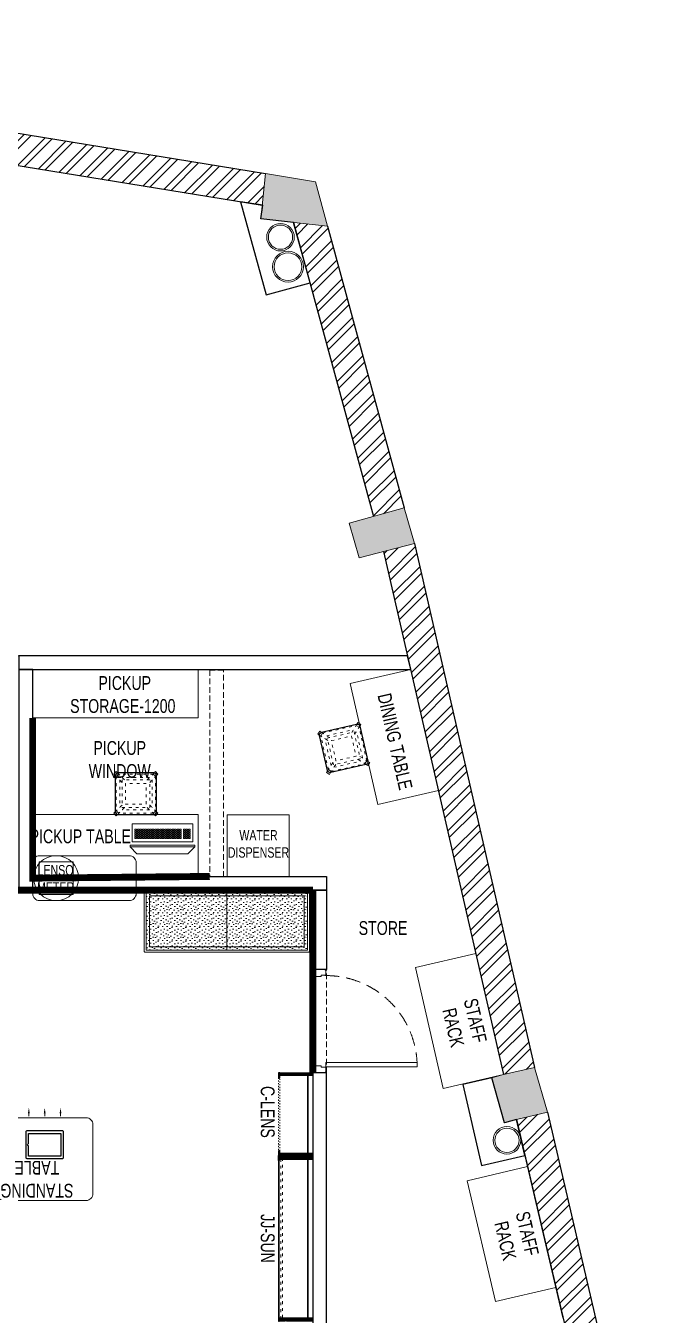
# Model space of a CAD drawing. Header units: feet. Extents: x 9066227 to 9075870, y -6882294 to -6864876.
# Drawn here: x 9071307 to 9075870, y -6874227 to -6864876 of the extents above; entities that cross this region are included whole.
import ezdxf

# ---------------------------------------------------------------- set-up
doc = ezdxf.new("R2010")
doc.units = ezdxf.units.FT
doc.header["$LTSCALE"] = 33
doc.header["$MEASUREMENT"] = 0
for name, pattern in [('a_p6_plan_L18$0$HIDDEN', [0.375, 0.25, -0.125]), ('ACAD_ISO03W100', [30, 12, -18]), ('HIDDEN2', [4.7625, 3.175, -1.5875])]:
    doc.linetypes.add(name, pattern=pattern)
for name, color, linetype, lineweight in [('A-COL', 243, 'Continuous', 9), ('column hatch', 5, 'Continuous', 0), ('Door', 2, 'Continuous', 13), ('HIDDEN LINE', 177, 'Continuous', 0), ('LENS-DIM', 252, 'Continuous', 5), ('LENS-DOOR', 34, 'Continuous', 20), ('LENS-HATCH', 251, 'Continuous', 5), ('LENS-PARTITION', 21, 'Continuous', 25), ('LENS-TEXT', 31, 'Continuous', 5), ('LENS_CURTAIN', 5, 'a_p6_plan_L18$0$HIDDEN', 9), ('LK-EQPMT', 3, 'Continuous', 18), ('LK-FF&E FLOOR', 1, 'Continuous', 9), ('LK-FF&E WALL', 1, 'Continuous', 9), ('LK-FLUTTED FINISH', 20, 'Continuous', 30), ('LK-IT', 3, 'Continuous', 18), ('LK-MIRROR', 133, 'Continuous', 13), ('LK-TILES FINISH', 251, 'Continuous', 5), ('LN-ELEVATION-1', 81, 'Continuous', 25), ('LN-ELEVATION-2', 103, 'Continuous', 20), ('LN-ELEVATION-3', 125, 'Continuous', 18), ('LN-ELEVATION-4', 145, 'Continuous', 13), ('LN-ELEVATION-5', 167, 'Continuous', 5), ('LN-HATCH', 251, 'Continuous', 0), ('PLANO-TXT', 252, 'Continuous', 5)]:
    doc.layers.add(name, color=color, linetype=linetype, lineweight=lineweight)
doc.layers.add('A-WALL', color=1, linetype='Continuous')
doc.styles.add('LK TXT', font='GILC____.TTF', dxfattribs={"height": 100})
pattern_1 = [(45, (3990327.2935, 1709214.6916), (-4.4901280605, 4.4901280605), [])]

# ---------------------------------------------------------------- blocks, each defined once
blk = doc.blocks.new('2 seater bench')
at = {"layer": 'LENS-HATCH', "lineweight": 0}
h = blk.add_hatch(dxfattribs=at)
h.set_pattern_fill('STIP1', color=177, scale=100, angle=270, pattern_type=2)
h.set_pattern_definition([(270, (6617251.08, -170421.61), (100, -2e-13), [0, -100]), (270, (6617235.08, -170433.61), (100, -2e-13), [0, -100]), (270, (6617211.08, -170428.61), (100, -2e-13), [0, -100]), (270, (6617188.08, -170463.61), (100, -2e-13), [0, -100]), (270, (6617224.08, -170460.61), (100, -2e-13), [0, -100]), (270, (6617248.08, -170487.61), (100, -2e-13), [0, -100]), (270, (6617255.08, -170452.61), (100, -2e-13), [0, -100]), (270, (6617214.08, -170494.61), (100, -2e-13), [0, -100]), (270, (6617182.08, -170489.61), (100, -2e-13), [0, -100]), (270, (6617167.08, -170415.61), (100, -2e-13), [0, -100]), (270, (6617187.08, -170433.61), (100, -2e-13), [0, -100]), (270, (6617168.08, -170447.61), (100, -2e-13), [0, -100]), (270, (6617232.08, -170508.61), (100, -2e-13), [0, -100]), (270, (6617207.08, -170476.61), (100, -2e-13), [0, -100]), (270, (6617240.08, -170468.61), (100, -2e-13), [0, -100]), (270, (6617231.08, -170485.61), (100, -2e-13), [0, -100]), (270, (6617204.08, -170449.61), (100, -2e-13), [0, -100]), (270, (6617258.08, -170477.61), (100, -2e-13), [0, -100]), (270, (6617199.08, -170508.61), (100, -2e-13), [0, -100]), (270, (6617169.08, -170505.61), (100, -2e-13), [0, -100])])
h.paths.add_polyline_path([(585, 210), (0, 210), (0, -210), (585, -210)])
h.paths.add_polyline_path([(0, 245), (0, -210)])
h.paths.add_polyline_path([(-585, 210), (0, 210), (0, -210), (-585, -210)])
at = {"layer": 'LN-ELEVATION-2', "ltscale": 0.5}
for points in [[(-585, 210), (0, 210), (0, -210), (-585, -210)], [(585, 210), (0, 210), (0, -210), (585, -210)]]:
    blk.add_lwpolyline(points, close=True, dxfattribs=at)
at = {"layer": 'LN-ELEVATION-5', "ltscale": 0.5}
blk.add_lwpolyline([(590, 225), (-590, 225, 0.414214), (-600, 215), (-600, -215, 0.414214), (-590, -225), (590, -225, 0.414214), (600, -215), (600, 215, 0.414214)], format="xyb", close=True, dxfattribs=at)
blk.add_lwpolyline([(585, 210), (-585, 210), (-585, -210), (585, -210)], close=True, dxfattribs=at)
at = {"layer": 'LN-ELEVATION-5', "linetype": 'HIDDEN2', "ltscale": 11}
blk.add_lwpolyline([(-560, 185), (560, 185), (560, -185), (-560, -185)], close=True, dxfattribs=at)
blk = doc.blocks.new('*U43')
at = {"layer": 'LENS-DOOR'}
for p, q in [((548121.7, 1779235.3), (548121.7, 1778573.8)), ((548121.7, 1779235.3), (548153, 1779235.3)), ((548153, 1778573.8), (548153, 1779235.3)), ((547452.5, 1778573.8), (547488.9, 1778573.8)), ((547452.5, 1778568.6), (547452.5, 1778573.8)), ((547488.9, 1778539.9), (547488.9, 1778573.8)), ((548121.7, 1778573.8), (548153, 1778573.8)), ((548192.1, 1778573.8), (548155.6, 1778573.8)), ((548155.6, 1778539.9), (548155.6, 1778573.8)), ((548192.1, 1778568.6), (548192.1, 1778573.8)), ((547447.3, 1778568.6), (547452.5, 1778568.6)), ((547447.3, 1778484.1), (547447.3, 1778568.6)), ((547447.3, 1778484.1), (547452.5, 1778484.1)), ((547452.5, 1778478.9), (547452.5, 1778484.1)), ((547452.5, 1778478.9), (547499.3, 1778478.9)), ((547488.9, 1778539.9), (547499.3, 1778539.9)), ((547499.3, 1778478.9), (547499.3, 1778539.9)), ((548145.2, 1778478.9), (548145.2, 1778539.9)), ((548155.6, 1778539.9), (548145.2, 1778539.9)), ((548192.1, 1778478.9), (548145.2, 1778478.9)), ((548197.3, 1778568.6), (548192.1, 1778568.6)), ((548192.1, 1778478.9), (548192.1, 1778484.1)), ((548197.3, 1778484.1), (548192.1, 1778484.1)), ((548197.3, 1778484.1), (548197.3, 1778568.6))]:
    blk.add_line(p, q, dxfattribs=at)
at = {"layer": 'LENS-DOOR', "color": 7, "linetype": 'HIDDEN2'}
blk.add_ellipse((548153, 1778573.8), major_axis=(-661.5, 0), ratio=1, start_param=-1.570791, end_param=0.051209, dxfattribs=at)
blk = doc.blocks.new('JJ SH 1200')
at = {"layer": 'LN-HATCH', "ltscale": 0.5}
h = blk.add_hatch(dxfattribs=at)
h.set_pattern_fill('ANSI31', color=256, scale=2)
h.set_pattern_definition([(45, (4097187.331, 1708800.267), (-4.4901280605, 4.4901280605), [])])
h.paths.add_polyline_path([(792.1, 220), (792.1, 30), (786.1, 30), (786.1, 20), (792.1, 20), (792.1, -24), (767.1, -24), (767.1, 220)])
h.paths.add_polyline_path([(-382.9, 180), (767.1, 180), (767.1, 186), (-382.9, 186)])
h.paths.add_polyline_path([(757.1, -24), (757.1, -30), (792.1, -30), (792.1, -24)])
h.paths.add_polyline_path([(-407.9, 220), (-407.9, 30), (-401.9, 30), (-401.9, 20), (-407.9, 20), (-407.9, -24), (-382.9, -24), (-382.9, 220)])
h.paths.add_polyline_path([(-372.9, -24), (-372.9, -30), (-407.9, -30), (-407.9, -24)])
at = {"layer": 'LN-ELEVATION-1', "ltscale": 0.5}
for points in [[(-407.9, 220), (-407.9, 30), (-401.9, 30), (-401.9, 20), (-407.9, 20), (-407.9, -24), (-382.9, -24), (-382.9, 220)], [(792.1, 220), (792.1, 30), (786.1, 30), (786.1, 20), (792.1, 20), (792.1, -24), (767.1, -24), (767.1, 220)], [(-382.9, 180), (767.1, 180), (767.1, 186), (-382.9, 186)], [(-372.9, -24), (-372.9, -30), (-407.9, -30), (-407.9, -24)], [(757.1, -24), (757.1, -30), (792.1, -30), (792.1, -24)]]:
    blk.add_lwpolyline(points, close=True, dxfattribs=at)
at = {"layer": 'LN-ELEVATION-3', "ltscale": 0.5}
for p, q in [((767.1, 220), (-382.9, 220)), ((757.1, -24), (-372.9, -24)), ((-372.9, -30), (757.1, -30))]:
    blk.add_line(p, q, dxfattribs=at)
at = {"layer": 'LN-ELEVATION-4', "linetype": 'ACAD_ISO03W100', "ltscale": 0.05}
blk.add_lwpolyline([(767.1, 0), (-382.9, 0), (-382.9, -12), (767.1, -12)], close=True, dxfattribs=at)
blk = doc.blocks.new('CLENS 600')
at = {"layer": 'LN-HATCH', "ltscale": 0.5}
h = blk.add_hatch(dxfattribs=at)
h.set_pattern_fill('ANSI31', color=256, scale=2)
h.set_pattern_definition(pattern_1)
h.paths.add_polyline_path([(-600, 0), (-582, 0), (-582, -240), (-600, -240)])
h = blk.add_hatch(dxfattribs=at)
h.set_pattern_fill('ANSI31', color=256, scale=2)
h.set_pattern_definition([(45, (3975657.573, 1709214.6916), (-4.490128061, 4.490128061), [])])
h.paths.add_polyline_path([(-18, 0), (0, 0), (0, -240), (-18, -240)])
h = blk.add_hatch(dxfattribs=at)
h.set_pattern_fill('ANSI31', color=256, scale=2)
h.set_pattern_definition([(45, (3990252.2935, 1709214.6916), (-4.4901280605, 4.4901280605), [])])
h.paths.add_polyline_path([(-582, -40), (-18, -40), (-18, -34), (-582, -34)])
h = blk.add_hatch(dxfattribs=at)
h.set_pattern_fill('ANSI31', color=256, scale=2)
h.set_pattern_definition(pattern_1)
h.paths.add_polyline_path([(-600, -250), (-565, -250), (-565, -240), (-600, -240)])
h = blk.add_hatch(dxfattribs=at)
h.set_pattern_fill('ANSI31', color=256, scale=2)
h.set_pattern_definition([(45, (3990177.2935, 1709214.6916), (-4.4901280605, 4.4901280605), [])])
h.paths.add_polyline_path([(-35, -250), (0, -250), (0, -240), (-35, -240)])
at = {"layer": 'HIDDEN LINE', "linetype": 'ACAD_ISO03W100', "ltscale": 0.02}
for p, q in [((-35, -240), (-565, -240)), ((-565, -250), (-35, -250))]:
    blk.add_line(p, q, dxfattribs=at)
at = {"layer": 'LN-ELEVATION-1', "ltscale": 0.5}
for points in [[(-600, 0), (-582, 0), (-582, -240), (-600, -240)], [(-18, 0), (0, 0), (0, -240), (-18, -240)], [(-582, -40), (-18, -40), (-18, -34), (-582, -34)], [(-600, -250), (-565, -250), (-565, -240), (-600, -240)], [(-35, -250), (0, -250), (0, -240), (-35, -240)]]:
    blk.add_lwpolyline(points, close=True, dxfattribs=at)
at = {"layer": 'LN-ELEVATION-4'}
blk.add_line((-18, 0), (-582, 0), dxfattribs=at)
blk = doc.blocks.new('CLENS 600 TYPE 6')
at = {"layer": 'LN-ELEVATION-1', "ltscale": 0.5}
blk.add_lwpolyline([(130, -225), (-130, -225, -0.414214), (-150, -205), (-150, 55, -0.414214), (-130, 75), (130, 75, -0.414214), (150, 55), (150, -205, -0.414214)], format="xyb", close=True, dxfattribs=at)
at = {"layer": 'LN-ELEVATION-3', "linetype": 'ACAD_ISO03W100', "ltscale": 0.05}
for p, q in [((-100, 7.3), (-142.4, 49.7)), ((-142.4, -199.7), (-142.4, 49.7)), ((-82.3, 25), (-124.7, 67.4)), ((124.7, 67.4), (-124.7, 67.4)), ((-117.4, -174.7), (-117.4, 24.7)), ((99.7, 42.4), (-99.7, 42.4)), ((82.3, 25), (124.7, 67.4)), ((100, 7.3), (142.4, 49.7)), ((117.4, -174.7), (117.4, 24.7)), ((142.4, -199.7), (142.4, 49.7)), ((-100, -157.3), (-142.4, -199.7)), ((-82.3, -175), (-124.7, -217.4)), ((82.3, -175), (124.7, -217.4)), ((100, -157.3), (142.4, -199.7)), ((124.7, -217.4), (-124.7, -217.4)), ((99.7, -192.4), (-99.7, -192.4))]:
    blk.add_line(p, q, dxfattribs=at)
for points in [[(-132.2, 74.9), (-124.7, 67.4), (-142.4, 49.7), (-149.9, 57.2)], [(132.2, 74.9), (124.7, 67.4), (142.4, 49.7), (149.9, 57.2)], [(-132.2, -224.9), (-124.7, -217.4), (-142.4, -199.7), (-149.9, -207.2)], [(132.2, -224.9), (124.7, -217.4), (142.4, -199.7), (149.9, -207.2)]]:
    blk.add_lwpolyline(points, dxfattribs=at)
for points in [[(100, -175), (-100, -175), (-100, 25), (100, 25)], [(75, -150), (-75, -150), (-75, 0), (75, 0)]]:
    blk.add_lwpolyline(points, close=True, dxfattribs=at)
at = {"layer": 'LN-ELEVATION-5', "ltscale": 0.5}
for points in [[(-149.9, 57.2), (-160.1, 67.4), (-142.4, 85.1), (-132.2, 74.9)], [(149.9, 57.2), (160.1, 67.4), (142.4, 85.1), (132.2, 74.9)], [(-149.9, -207.2), (-160.1, -217.4), (-142.4, -235.1), (-132.2, -224.9)], [(149.9, -207.2), (160.1, -217.4), (142.4, -235.1), (132.2, -224.9)]]:
    blk.add_lwpolyline(points, dxfattribs=at)
blk = doc.blocks.new('*U23')
at = {"layer": 'LK-EQPMT', "ltscale": 12}
blk.add_lwpolyline([(6, 4.9), (-6, 4.9), (-6, -4.9), (6, -4.9)], close=True, dxfattribs=at)
blk = doc.blocks.new('*U24')
at = {"color": 0, "linetype": 'ByBlock', "lineweight": -2}
for p in [(0, 0), (18, 0), (35.9, 0), (53.9, 0), (71.8, 0), (89.8, 0), (107.8, 0), (125.7, 0), (143.7, 0), (161.6, 0), (179.6, 0), (197.6, 0), (215.5, 0), (233.5, 0), (251.4, 0), (269.4, 0), (287.4, 0), (305.3, 0), (323.3, 0), (0, -14.7), (0, -29.5), (0, -44.2), (0, -59), (18, -14.7), (18, -29.5), (18, -44.2), (18, -59), (35.9, -14.7), (35.9, -29.5), (35.9, -44.2), (35.9, -59), (53.9, -14.7), (53.9, -29.5), (53.9, -44.2), (53.9, -59), (71.8, -14.7), (71.8, -29.5), (71.8, -44.2), (71.8, -59), (89.8, -14.7), (89.8, -29.5), (89.8, -44.2), (89.8, -59), (107.8, -14.7), (107.8, -29.5), (107.8, -44.2), (107.8, -59), (125.7, -14.7), (125.7, -29.5), (125.7, -44.2), (125.7, -59), (143.7, -14.7), (143.7, -29.5), (143.7, -44.2), (143.7, -59), (161.6, -14.7), (161.6, -29.5), (161.6, -44.2), (161.6, -59), (179.6, -14.7), (179.6, -29.5), (179.6, -44.2), (179.6, -59), (197.6, -14.7), (197.6, -29.5), (197.6, -44.2), (197.6, -59), (215.5, -14.7), (215.5, -29.5), (215.5, -44.2), (215.5, -59), (233.5, -14.7), (233.5, -29.5), (233.5, -44.2), (233.5, -59), (251.4, -14.7), (251.4, -29.5), (251.4, -44.2), (251.4, -59), (269.4, -14.7), (269.4, -29.5), (269.4, -44.2), (269.4, -59), (287.4, -14.7), (287.4, -29.5), (287.4, -44.2), (287.4, -59), (305.3, -14.7), (305.3, -29.5), (305.3, -44.2), (305.3, -59), (323.3, -14.7), (323.3, -29.5), (323.3, -44.2), (323.3, -59)]:
    blk.add_blockref('*U23', p, dxfattribs=at)
blk = doc.blocks.new('*U21')
at = {"layer": 'LK-EQPMT', "ltscale": 12}
blk.add_lwpolyline([(6, 4.9), (-6, 4.9), (-6, -4.9), (6, -4.9)], close=True, dxfattribs=at)
blk = doc.blocks.new('*U22')
at = {"color": 0, "linetype": 'ByBlock', "lineweight": -2}
for p in [(0, 0), (18, 0), (35.9, 0), (0, -14.7), (0, -29.5), (0, -44.2), (0, -59), (18, -14.7), (18, -29.5), (18, -44.2), (18, -59), (35.9, -14.7), (35.9, -29.5), (35.9, -44.2), (35.9, -59)]:
    blk.add_blockref('*U21', p, dxfattribs=at)
blk = doc.blocks.new('*U17')
at = {"ltscale": 12}
blk.add_lwpolyline([(8, 0), (8, 129.1), (448, 129.1), (448, 0)], close=True, dxfattribs=at)
for name, p in [('*U24', (35.2, 101.6)), ('*U22', (386.6, 101.6))]:
    blk.add_blockref(name, p)
blk = doc.blocks.new('Pickup table PC')
at = {"layer": 'LN-ELEVATION-2', "ltscale": 0.5}
for points in [[(470, 50), (0, 50), (0, 62), (470, 62)], [(420, 0), (50, 0), (0, 50), (470, 50)]]:
    blk.add_lwpolyline(points, close=True, dxfattribs=at)
blk = doc.blocks.new('A$C201422ec')
at = {"layer": 'column hatch'}
h = blk.add_hatch(color=8, dxfattribs=at)
h.dxf.hatch_style = 1
h.paths.add_polyline_path([(0, 0), (-330, 0), (-330, -260), (0, -260)])
h.paths.add_polyline_path([(-3690.1, 62), (-3887.1, 62), (-4117.1, 62), (-4116.1, -197.9), (-3886.1, -198), (-3690.1, -198)])
h.paths.add_polyline_path([(4651, 55.1), (4426.9, 3.7), (4340.4, -21.2), (4434.5, -347.9), (4521, -323), (4745, -270.6)])
h.paths.add_polyline_path([(-761.1, 3932.8), (-1101.1, 3932.8), (-1101.1, 3672.8), (-761.1, 3672.8)])
h.paths.add_polyline_path([(3706, 4112.4), (3308.2, 4001.4), (3380.2, 3751.5), (3780.3, 3853.6)])
h.paths.add_polyline_path([(-3693.1, 3954.2), (-3887.1, 3954.2), (-4117.1, 3954.2), (-4117.1, 3694.2), (-3887.1, 3694.2), (-3693.1, 3694.2)])
h.paths.add_polyline_path([(-3660.1, 7608.7), (-4117.1, 7608.7), (-4117.1, 7245.2), (-3660.1, 7245.2)])
h.paths.add_polyline_path([(-3682.1, 6364.5), (-3887.1, 6364.5), (-4117.1, 6364.5), (-4117.1, 6105.7), (-3887.1, 6105.7), (-3682.1, 6104.5)])
h.paths.add_polyline_path([(-726.3, 7094.4), (-1068.3, 7154.3), (-1108, 6927.8), (-1127, 6819.4), (-782.2, 6759), (-763.2, 6867.3)])
h.paths.add_polyline_path([(3062.6, 6477.8), (2701.1, 6536.6), (2665.9, 6208.2), (3150, 6156.3)])
h.paths.add_polyline_path([(3239.9, -8641.2), (3010.1, -8632), (2875.1, -8632), (2875.1, -8902), (3239.9, -8902)])
h.paths.add_polyline_path([(165.5, -7784.8), (-494.9, -7568.3), (-579, -7824.8), (80.8, -8043.3)])
h.paths.add_polyline_path([(-3547.1, -6604.8), (-3887.1, -6601.6), (-4117.1, -6602.7), (-4115.7, -6888.5), (-4036.9, -6888.5), (-3557.2, -6904.7)])
h.paths.add_polyline_path([(-26.4, -3503.7), (-356.4, -3503.7), (-356.4, -3763.7), (-26.4, -3763.7)])
h.paths.add_polyline_path([(-3707.1, -3360.5), (-3887.1, -3360.5), (-4117.1, -3360.5), (-4117.1, -3620.5), (-3901.1, -3620.5), (-3707.1, -3620.5)])
at = {"layer": 'LN-HATCH'}
h = blk.add_hatch(dxfattribs=at)
h.set_pattern_fill('ANSI32', color=256, scale=333, angle=180)
h.set_pattern_definition([(225, (-10989239.55, 5495545.76), (88.2999593, -88.2999593), []), (225, (-10989298.42, 5495545.76), (88.2999593, -88.2999593), [])])
h.paths.add_polyline_path([(3437.1, -3715.3), (5525.8, -3611.1), (4745, -270.6), (4521, -323), (5239.2, -3395.2), (3215.7, -3496.1), (3010.1, -8632), (3239.9, -8641.2)])
h.paths.add_polyline_path([(3780.3, 3853.6), (3557.3, 3796.7), (4426.9, 3.7), (4651, 55.1)])
h.paths.add_polyline_path([(3150, 6156.3), (2904.5, 6182.6), (3484.5, 4050.6), (3706, 4112.4)])
h.paths.add_polyline_path([(-726.3, 7094.4), (-763.2, 6867.3), (2676.5, 6307.6), (2701.1, 6536.6)])
h.paths.add_polyline_path([(-1068.3, 7154.3), (-3660.1, 7608.7), (-3660.1, 7375.2), (-1108, 6927.8)])
h.paths.add_polyline_path([(-3887.1, 7245.2), (-4117.1, 7245.2), (-4117.1, 6364.5), (-3887.1, 6364.5)])
h.paths.add_polyline_path([(-3887.1, 6105.7), (-4117.1, 6105.7), (-4117.1, 3954.2), (-3887.1, 3954.2)])
h.paths.add_polyline_path([(-3887.1, 3694.2), (-3889.1, 3694.2), (-4117.1, 3694.2), (-4117.1, 62), (-3887.1, 62)])
h.paths.add_polyline_path([(-3886.1, -198), (-4116.1, -197.9), (-4117.1, -3360.4), (-4117.1, -3360.5), (-3887.1, -3360.5)])
h.paths.add_polyline_path([(-3901.1, -3620.5), (-4117.1, -3620.5), (-4117.1, -6602.7), (-3887.1, -6601.6)])
at = {"color": 3}
for centre, radius in [((2809.4, 6075.6), 100), ((2809.4, 6075.6), 88), ((2863.9, 5861.6), 112), ((2863.9, 5861.6), 100), ((4450.9, -473.4), 100), ((4450.9, -473.4), 88)]:
    blk.add_circle(centre, radius, dxfattribs=at)
at = {"layer": 'A-COL'}
for p, q in [((2665.9, 6208.2), (2701.1, 6536.6)), ((2701.1, 6536.6), (3062.6, 6477.8)), ((3062.6, 6477.8), (3150, 6156.3)), ((3150, 6156.3), (2665.9, 6208.2)), ((3780.3, 3853.6), (3380.2, 3751.5))]:
    blk.add_line(p, q, dxfattribs=at)
for points in [[(3380.2, 3751.5), (3308.2, 4001.4), (3706, 4112.4), (3780.3, 3853.6)], [(4521, -323), (4434.5, -347.9), (4340.4, -21.2), (4426.9, 3.7), (4651, 55.1), (4745, -270.6), (4521, -323)]]:
    blk.add_lwpolyline(points, dxfattribs=at)
at = {"layer": 'A-WALL'}
for p, q in [((-726.3, 7094.4), (2701.1, 6536.6)), ((-763.2, 6867.3), (2676.5, 6307.6)), ((2904.5, 6182.6), (3484.5, 4050.6)), ((3150, 6156.3), (3706, 4112.4)), ((3780.3, 3853.6), (4651, 55.1)), ((3557.3, 3796.7), (4426.9, 3.7)), ((4745, -270.6), (5525.8, -3611.1)), ((4521, -323), (5239.2, -3395.2))]:
    blk.add_line(p, q, dxfattribs=at)
at = {"layer": 'LENS-PARTITION'}
for points in [[(2520.3, 6333), (2704.3, 5656.6), (3023.9, 5743.6), (2904.5, 6182.6), (2665.9, 6208.2), (2681.9, 6306.7)], [(4340.4, -21.2), (4130.3, -69.6), (4267.6, -656.9), (4581.9, -583.5), (4521, -323), (4434.5, -347.9)]]:
    blk.add_lwpolyline(points, close=True, dxfattribs=at)
blk = doc.blocks.new('A$Ce8b6d310')
at = {"layer": 'LENS-DIM', "color": 2}
blk.add_lwpolyline([(6474.6, -175.4), (6199.1, 1003.2), (5884.8, 929.8), (5747.5, 1517.1), (5957.5, 1565.5), (6044, 1590.4), (5348, 4626.8), (-2269.9, 4626.8), (-2269.9, 1648.7), (-2072.9, 1648.7), (-2072.9, 1388.7), (-2268.9, 1388.7), (-2269.8, -1314)], dxfattribs=at)
blk.add_blockref('A$C201422ec', (1617.2, 1586.7), dxfattribs=at)
blk = doc.blocks.new('Stool')
at = {"layer": 'LN-ELEVATION-1', "ltscale": 0.5}
blk.add_lwpolyline([(-130, 300), (130, 300, -0.414214), (150, 280), (150, 20, -0.414214), (130, 0), (-130, 0, -0.414214), (-150, 20), (-150, 280, -0.414214)], format="xyb", close=True, dxfattribs=at)
at = {"layer": 'LN-ELEVATION-3', "linetype": 'ACAD_ISO03W100', "ltscale": 0.05}
for p, q in [((-82.3, 250), (-124.7, 292.4)), ((-124.7, 292.4), (124.7, 292.4)), ((82.3, 250), (124.7, 292.4)), ((-100, 232.3), (-142.4, 274.7)), ((-142.4, 274.7), (-142.4, 25.3)), ((-117.4, 249.7), (-117.4, 50.3)), ((-99.7, 267.4), (99.7, 267.4)), ((100, 232.3), (142.4, 274.7)), ((117.4, 249.7), (117.4, 50.3)), ((142.4, 274.7), (142.4, 25.3)), ((-100, 67.7), (-142.4, 25.3)), ((-82.3, 50), (-124.7, 7.6)), ((-124.7, 7.6), (124.7, 7.6)), ((-99.7, 32.6), (99.7, 32.6)), ((82.3, 50), (124.7, 7.6)), ((100, 67.7), (142.4, 25.3))]:
    blk.add_line(p, q, dxfattribs=at)
for points in [[(-132.2, 299.9), (-124.7, 292.4), (-142.4, 274.7), (-149.9, 282.2)], [(132.2, 299.9), (124.7, 292.4), (142.4, 274.7), (149.9, 282.2)], [(-132.2, 0.1), (-124.7, 7.6), (-142.4, 25.3), (-149.9, 17.8)], [(132.2, 0.1), (124.7, 7.6), (142.4, 25.3), (149.9, 17.8)]]:
    blk.add_lwpolyline(points, dxfattribs=at)
for points in [[(-100, 250), (100, 250), (100, 50), (-100, 50)], [(-75, 225), (75, 225), (75, 75), (-75, 75)]]:
    blk.add_lwpolyline(points, close=True, dxfattribs=at)
at = {"layer": 'LN-ELEVATION-5', "ltscale": 0.5}
for points in [[(-149.9, 282.2), (-160.1, 292.4), (-142.4, 310.1), (-132.2, 299.9)], [(149.9, 282.2), (160.1, 292.4), (142.4, 310.1), (132.2, 299.9)], [(-149.9, 17.8), (-160.1, 7.6), (-142.4, -10.1), (-132.2, 0.1)], [(149.9, 17.8), (160.1, 7.6), (142.4, -10.1), (132.2, 0.1)]]:
    blk.add_lwpolyline(points, dxfattribs=at)
blk = doc.blocks.new('Standing Table 700X600')
at = {"layer": 'LN-ELEVATION-1', "linetype": 'ByBlock', "lineweight": -2}
for p, q in [((-114.7, -32.3), (-114.7, -12)), ((0, -32.3), (0, -12)), ((114.7, -32.3), (114.7, -12))]:
    blk.add_line(p, q, dxfattribs=at)
at = {"layer": 'LN-ELEVATION-1'}
for points in [[(-127.2, 94.5), (126.8, 94.5, 0.414214), (136.8, 104.5), (136.8, 286.5, 0.414214), (126.8, 296.5), (-127.2, 296.5, 0.414214), (-137.2, 286.5), (-137.2, 104.5, 0.414214)], [(117.2, 186), (117.2, 113.5), (-117.8, 113.5), (-117.8, 277.5), (117.2, 277.5), (117.2, 205, 0.327538), (118.6, 203.1, -0.733799), (118.6, 187.9, 0.327538)]]:
    blk.add_lwpolyline(points, format="xyb", close=True, dxfattribs=at)
at = {"layer": 'LN-ELEVATION-1', "linetype": 'ByBlock', "lineweight": -2}
for points in [[(-108.1, -32.3), (-121.4, -32.3), (-114.7, -72.3)], [(6.7, -32.3), (-6.7, -32.3), (0, -72.3)], [(121.4, -32.3), (108.1, -32.3), (114.7, -72.3)]]:
    blk.add_solid(points, dxfattribs=at)
at = {"layer": 'LN-ELEVATION-2'}
blk.add_lwpolyline([(-300, 0), (300, 0, 0.414214), (350, 50), (350, 550, 0.414214), (300, 600), (-300, 600, 0.414214), (-350, 550), (-350, 50, 0.414214)], format="xyb", close=True, dxfattribs=at)
at = {"layer": 'LENS-TEXT', "color": 7, "linetype": 'Continuous', "ltscale": 3, "insert": (56.8, 445.9), "char_height": 100, "width": 783.964, "attachment_point": 5, "style": 'LK TXT'}
blk.add_mtext('STANDING TABLE', dxfattribs=at)

msp = doc.modelspace()

# ---------------------------------------------------------------- linework, layer by layer
at = {"layer": 'LENS-PARTITION'}
for points in [[(9074075.1, -6869444.9), (9071257.2, -6869444.9), (9071257.2, -6869544.9), (9074098, -6869544.9)], [(9071257.2, -6871144.9), (9071357.2, -6871144.9), (9071357.2, -6869544.9), (9071257.2, -6869544.9)], [(9073488.3, -6871144.9), (9071357.2, -6871144.9), (9071357.2, -6871044.9), (9073488.3, -6871044.9)], [(9073388.3, -6871719.8), (9073388.3, -6871144.9), (9073488.3, -6871144.9), (9073488.3, -6871719.8)], [(9073488.3, -6872469.8), (9073388.3, -6872469.8), (9073388.3, -6874325.7), (9073488.3, -6874325.7)]]:
    msp.add_lwpolyline(points, close=True, dxfattribs=at)
at = {"layer": 'LENS_CURTAIN', "ltscale": 5}
for points in [[(9072741.2, -6871048.4), (9072741.2, -6869548.4), (9072641.2, -6869548.4), (9072641.2, -6871048.4)], [(9072107.2, -6871044.9), (9071357.2, -6871044.9), (9071357.2, -6871144.9), (9072107.2, -6871144.9)], [(9073388.3, -6871719.8), (9073388.3, -6872469.8), (9073488.3, -6872469.8), (9073488.3, -6871719.8)]]:
    msp.add_lwpolyline(points, close=True, dxfattribs=at)
at = {"layer": 'LK-EQPMT'}
msp.add_lwpolyline([(9071404.3, -6871174.9), (9071404.3, -6870939.9), (9071650.3, -6870939.9), (9071650.3, -6871174.9)], close=True, dxfattribs=at)
at = {"layer": 'LK-FF&E WALL'}
for points in [[(9071357.2, -6869894.9), (9071357.2, -6869544.9), (9072557.2, -6869544.9), (9072557.2, -6869894.9)], [(9074299.1, -6870422.1), (9074098, -6869544.9), (9073659.4, -6869645.4), (9073860.5, -6870522.7)], [(9072557.2, -6871044.9), (9071357.2, -6871044.9), (9071357.2, -6870594.9), (9072557.2, -6870594.9)], [(9072766.2, -6871048.4), (9073216.2, -6871048.4), (9073216.2, -6870598.4), (9072766.2, -6870598.4)], [(9074771.2, -6872481.3), (9074570, -6871604), (9074131.4, -6871704.6), (9074332.5, -6872581.8)], [(9075149.9, -6874025.5), (9074945.1, -6873149.1), (9074506.9, -6873251.5), (9074711.7, -6874127.9)]]:
    msp.add_lwpolyline(points, close=True, dxfattribs=at)
msp.add_lwpolyline([(9072107.2, -6871169.9), (9072107.2, -6870944.9, 0.414214), (9072057.2, -6870894.9), (9071407.2, -6870894.9, 0.414214), (9071357.2, -6870944.9), (9071357.2, -6871169.9, 0.414214), (9071407.2, -6871219.9), (9072057.2, -6871219.9, 0.414214)], format="xyb", close=True, dxfattribs=at)
msp.add_circle((9071527.3, -6871057.4), 162.5, dxfattribs=at)
at = {"layer": 'LK-FLUTTED FINISH', "linetype": 'ACAD_ISO03W100', "ltscale": 0.05, "const_width": 50}
msp.add_lwpolyline([(9073388.3, -6871144.9), (9066707.2, -6871144.9)], dxfattribs=at)
at = {"layer": 'LK-MIRROR', "linetype": 'ACAD_ISO03W100', "ltscale": 0.05, "const_width": 50}
msp.add_lwpolyline([(9073388.3, -6872469.8), (9073388.3, -6871144.9)], dxfattribs=at)
at = {"layer": 'LK-TILES FINISH', "color": 212, "linetype": 'ACAD_ISO03W100', "ltscale": 0.05, "const_width": 50}
msp.add_lwpolyline([(9072641.2, -6871044.9), (9071357.2, -6871057.4), (9071357.2, -6869894.9)], dxfattribs=at)

# ---------------------------------------------------------------- block references
at = {"layer": 'Door', "rotation": 270}
msp.add_blockref('*U43', (7294909.3, -6324272.5), dxfattribs=at)
at = {"layer": 'LENS-PARTITION'}
msp.add_blockref('A$Ce8b6d310', (9068727.1, -6874071.7), dxfattribs=at)
at = {"layer": 'LK-FF&E FLOOR'}
msp.add_blockref('2 seater bench', (9072764.3, -6871369.9), dxfattribs=at)
at = {"layer": 'LK-FF&E FLOOR', "rotation": 180}
msp.add_blockref('Standing Table 700X600', (9071444.3, -6872794.9), dxfattribs=at)
at = {"layer": 'LK-FF&E WALL'}
for name, p, rotation in [('Stool', (9073758.5, -6870083.2), 102.9117401080314), ('CLENS 600', (9073388.3, -6873069.8), 270), ('JJ SH 1200', (9073168.3, -6873477.7), 269.9999999999969)]:
    msp.add_blockref(name, p, dxfattribs=dict(at, rotation=rotation))
at = {"layer": 'LK-FF&E WALL', "xscale": -1, "rotation": 180}
msp.add_blockref('CLENS 600 TYPE 6', (9072105.5, -6870519.9), dxfattribs=at)
at = {"layer": 'LK-IT', "ltscale": 0.5, "xscale": -1, "rotation": 180}
msp.add_blockref('*U17', (9072069.6, -6870664.6), dxfattribs=at)
at = {"layer": 'LK-IT', "xscale": -1}
msp.add_blockref('Pickup table PC', (9072532.7, -6870880.8), dxfattribs=at)

# ---------------------------------------------------------------- texts
at = {"layer": 'LENS-TEXT', "color": 0, "linetype": 'Continuous', "ltscale": 3, "attachment_point": 5, "style": 'LK TXT'}
for s, width, gutter_width, insert, char_height in [(' PICKUP STORAGE-1200', 1099.487, 1, (9072010.3, -6869726.4), 100), ('PICKUP WINDOW', 783.964, 1, (9071988.1, -6870197.4), 100), ('PICKUP TABLE  ', 783.964, 1, (9071702.3, -6870755), 100), ('WATER \\PDISPENSER', 264.162, 0.75, (9072994.2, -6870809.4), 75), ('LENSO\\PMETER', 353.056, 0.5, (9071523, -6871062.2), 75), ('STORE', 337.047, 1, (9073897.1, -6871419.9), 100)]:
    msp.add_mtext_dynamic_manual_height_columns(s, width=width, gutter_width=gutter_width, heights=[0], dxfattribs=dict(at, insert=insert, char_height=char_height))
at = {"layer": 'LENS-TEXT', "color": 0, "linetype": 'Continuous', "ltscale": 3, "char_height": 100, "attachment_point": 5, "style": 'LK TXT'}
for s, width, insert, rotation in [('DINING TABLE', 783.964, (9073983.7, -6870066.8), 282.91174), ('STAFF\\P RACK', 1099.487, (9074484.4, -6872108.7), 282.91174), ('STAFF\\P RACK', 1099.487, (9074861.6, -6873654.1), 283.157)]:
    msp.add_mtext_dynamic_manual_height_columns(s, width=width, gutter_width=1, heights=[0], dxfattribs=dict(at, insert=insert, rotation=rotation))
at = {"layer": 'PLANO-TXT', "linetype": 'Continuous', "ltscale": 3, "char_height": 100, "width": 271.785, "attachment_point": 5, "rotation": 270.09855, "style": 'LK TXT'}
for s, insert in [('C-LENS', (9073060.3, -6872752.7)), ('JJ-SUN', (9073060.3, -6873670.6))]:
    msp.add_mtext(s, dxfattribs=dict(at, insert=insert))

doc.saveas('drawing.dxf')
